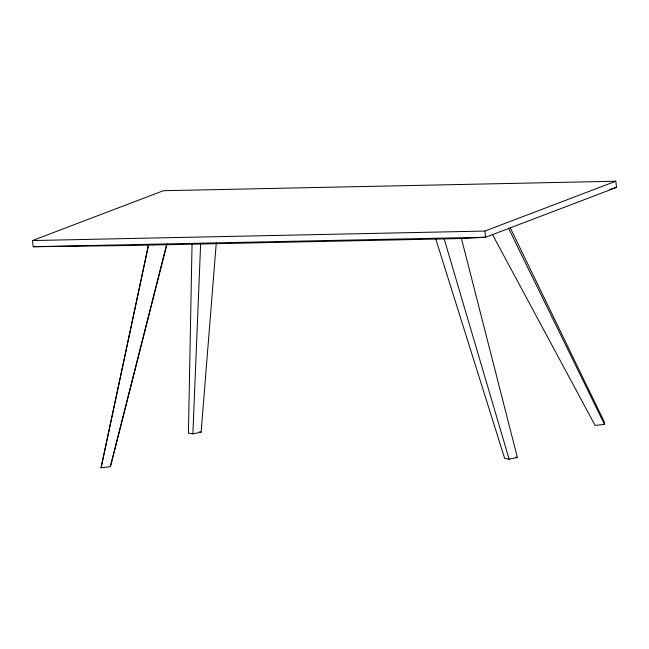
<?xml version="1.0" encoding="UTF-8"?>
<svg xmlns="http://www.w3.org/2000/svg" width="649" height="649" viewBox="0 0 649 649"><rect width="100%" height="100%" fill="white"/><g stroke="black" fill="none" stroke-linecap="round" stroke-linejoin="round"><path stroke-width="0.97" d="M192.055 243.748L188.421 433.086L192.883 433.873L201.125 432.169L216.279 242.831M192.883 433.873L200.663 243.237M167.036 243.91L110.435 466.696L101.066 467.775L148.434 244.981M492.445 234.524L595.109 425.436L604.479 424.357L604.738 422.815L510.252 227.767M101.066 467.775L148.548 245.087M110.695 465.163L166.314 245.736M32.45 240.552L163.37 190.717L615.796 181.225L616.55 187.391L485.63 237.226L465.187 238.443L127.537 245.533L33.204 246.725L32.45 240.552L484.876 231.06L615.796 181.225M465.187 238.443L467.069 237.729M609.768 189.484L616.55 187.391L614.522 187.439M442.188 238.532L446.106 238.483M435.552 238.272L504.679 458.421L509.141 459.208L517.383 457.504L461.415 238.426M152.491 244.632L155.452 244.292M33.204 246.725L485.63 237.226L484.876 231.06M515.598 457.196L517.383 457.504M199.34 431.861L201.125 432.169M508.435 228.075L604.479 424.357M444.167 238.881L509.141 459.208"/></g></svg>
